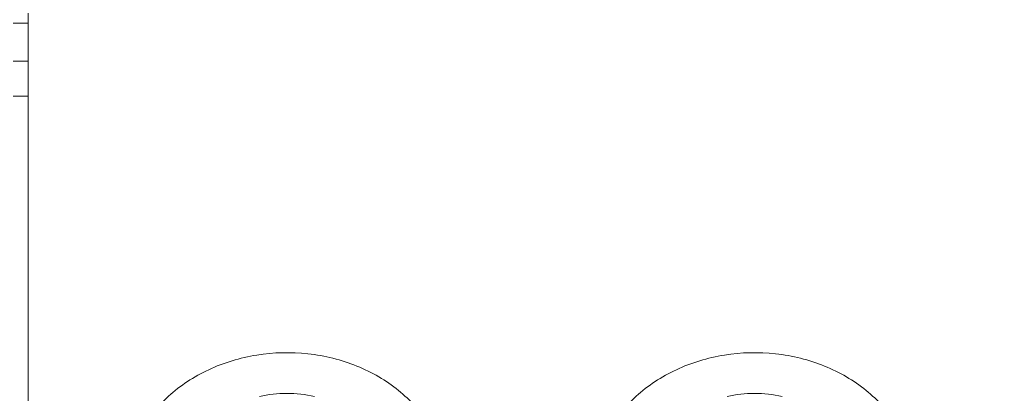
# Model space of a CAD drawing. Header units: millimetres. Extents: x 42151 to 59780, y 37376 to 44547.
# Drawn here: x 47656.45 to 47674.28, y 43034.01 to 43040.83 of the extents above; entities that cross this region are included whole.
import ezdxf

# ---------------------------------------------------------------- set-up
doc = ezdxf.new("R2010")
doc.units = ezdxf.units.MM
doc.set_wipeout_variables(frame=1)
doc.layers.add('! NO PLOT !', color=7, linetype='Continuous', true_color=0xff75dd, plot=False)
doc.layers.add('000-PI-Oprema', color=30, linetype='Continuous', lineweight=5)

# ---------------------------------------------------------------- blocks, each defined once
blk = doc.blocks.new('Shrack distriblock 125A')
blk.add_wipeout([(50953.151, 45336.978), (51024.151, 45336.978), (51024.151, 45240.978), (51017.651, 45240.978), (51017.651, 45241.478), (50959.651, 45241.478), (50959.651, 45240.978), (50953.151, 45240.978), (50953.151, 45241.478)]).dxf.layer = '! NO PLOT !'
at = {"layer": '000-PI-Oprema'}
for p, q in [((50959.651, 45317.076), (50959.651, 45314.478)), ((50959.651, 45317.076), (50959.651, 45314.478)), ((50953.151, 45316.078), (50959.651, 45316.078)), ((50953.151, 45316.078), (50959.651, 45316.078)), ((50959.651, 45315.385), (50958.251, 45315.385)), ((50959.651, 45315.385), (50958.251, 45315.385)), ((50953.151, 45314.75), (50959.651, 45314.75)), ((50953.151, 45314.75), (50959.651, 45314.75)), ((50959.651, 45314.478), (50959.651, 45311.478)), ((50959.651, 45314.478), (50959.651, 45311.478)), ((50959.651, 45311.478), (50959.651, 45308.88)), ((50959.651, 45311.478), (50959.651, 45308.88))]:
    blk.add_line(p, q, dxfattribs=at)
for centre in [(50964.351, 45307.785), (50964.351, 45307.785), (50972.851, 45307.785), (50972.851, 45307.785)]:
    blk.add_ellipse(centre, major_axis=(-1.9, 0), ratio=0.819152, start_param=-1.83709, end_param=-1.304502, dxfattribs=at)
for points in [[(50967.212, 45308.067), (50967.161, 45308.318), (50967.064, 45308.561), (50966.782, 45309.012), (50966.596, 45309.219), (50966.155, 45309.577), (50965.899, 45309.726), (50965.342, 45309.952), (50965.041, 45310.027), (50964.424, 45310.095), (50964.109, 45310.088), (50963.498, 45309.99), (50963.202, 45309.9), (50962.658, 45309.646), (50962.41, 45309.482), (50961.992, 45309.098), (50961.82, 45308.877), (50961.599, 45308.456), (50961.53, 45308.264), (50961.49, 45308.067)], [(50967.212, 45308.067), (50967.161, 45308.318), (50967.064, 45308.561), (50966.782, 45309.012), (50966.596, 45309.219), (50966.155, 45309.577), (50965.899, 45309.726), (50965.342, 45309.952), (50965.041, 45310.027), (50964.424, 45310.095), (50964.109, 45310.088), (50963.498, 45309.99), (50963.202, 45309.9), (50962.658, 45309.646), (50962.41, 45309.482), (50961.992, 45309.098), (50961.82, 45308.877), (50961.599, 45308.456), (50961.53, 45308.264), (50961.49, 45308.067)], [(50975.712, 45308.067), (50975.661, 45308.318), (50975.564, 45308.561), (50975.282, 45309.012), (50975.096, 45309.219), (50974.655, 45309.577), (50974.399, 45309.726), (50973.842, 45309.952), (50973.541, 45310.027), (50972.924, 45310.095), (50972.609, 45310.088), (50971.998, 45309.99), (50971.702, 45309.9), (50971.158, 45309.646), (50970.91, 45309.482), (50970.492, 45309.098), (50970.32, 45308.877), (50970.099, 45308.456), (50970.03, 45308.264), (50969.99, 45308.067)], [(50975.712, 45308.067), (50975.661, 45308.318), (50975.564, 45308.561), (50975.282, 45309.012), (50975.096, 45309.219), (50974.655, 45309.577), (50974.399, 45309.726), (50973.842, 45309.952), (50973.541, 45310.027), (50972.924, 45310.095), (50972.609, 45310.088), (50971.998, 45309.99), (50971.702, 45309.9), (50971.158, 45309.646), (50970.91, 45309.482), (50970.492, 45309.098), (50970.32, 45308.877), (50970.099, 45308.456), (50970.03, 45308.264), (50969.99, 45308.067)]]:
    blk.add_open_spline(points, degree=3, knots=[0.162405, 0.162405, 0.162405, 0.162405, 0.4733, 0.4733, 0.789855, 0.789855, 1.112049, 1.112049, 1.43711, 1.43711, 1.763061, 1.763061, 2.088939, 2.088939, 2.413664, 2.413664, 2.734966, 2.734966, 2.979187, 2.979187, 2.979187, 2.979187], dxfattribs=at)

msp = doc.modelspace()

# ---------------------------------------------------------------- block references
at = {"layer": '000-PI-Oprema'}
msp.add_blockref('Shrack distriblock 125A', (-3303.042, -2275.31), dxfattribs=at)

doc.saveas('drawing.dxf')
